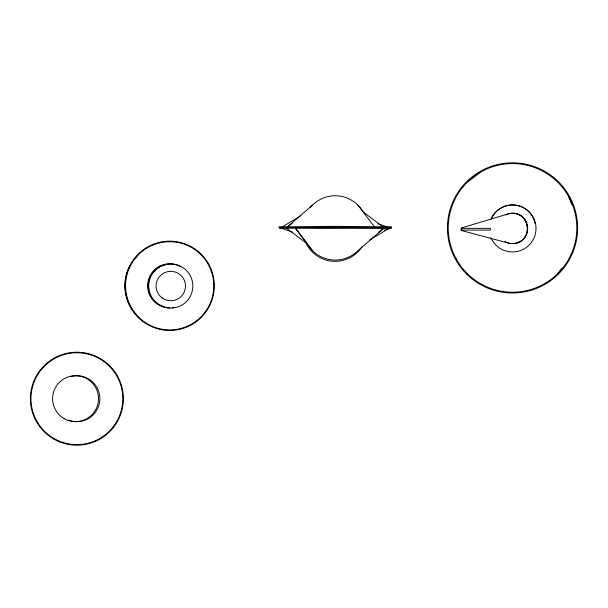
<?xml version="1.0" encoding="UTF-8"?>
<svg xmlns="http://www.w3.org/2000/svg" width="608" height="608" viewBox="0 0 608 608"><rect width="100%" height="100%" fill="white"/><g stroke="black" fill="none" stroke-linecap="round" stroke-linejoin="round"><path stroke-width="0.91" d="M557.992 273.38L562.012 268.136M287.196 227.027L312.489 205.17M468.441 181.374L480.366 172.216M287.242 227.073L292.456 223.121M378.731 232.127L383.952 228.175L391.484 227.909L384.286 230.288M286.49 228.175L307.374 243.983A32.156 32.156 0 0 0 357.952 250.64L383.952 228.175L320.659 228.433L278.958 227.909L280.873 227.772L300.952 215.696M369.489 240.122L389.568 228.046M516.443 243.094C535.587 238.154 527.546 208.476 508.592 213.796L461.191 228.023L461.191 230.455L508.546 243.094A15.36 15.36 0 0 0 516.443 243.094C530.997 239.924 531.05 216.995 516.443 213.796M280.873 227.772L335.221 227.369M335.221 227.407L391.484 226.868L335.221 226.328L278.958 226.868L391.484 227.909M461.191 228.372L490.36 228.372L490.36 230.098L461.191 230.098M377.925 223.676L389.568 227.772M280.873 228.046L292.516 232.142M383.2 227.073L363.067 211.835A32.156 32.156 0 0 0 310.597 207.237M357.952 205.17L374.437 226.784M312.489 250.64L295.435 228.289L307.374 243.983M568.206 195.753L572.075 205.094M456.144 258.4L456.828 260.057M136.519 314.784A41.891 41.891 0 0 1 134.11 312.033M132.453 309.829A41.891 41.891 0 0 1 130.492 264.868M134.11 259.586A41.891 41.891 0 0 1 137.15 256.188M491.469 218.72A22.967 22.967 0 0 1 492.214 217.17M492.632 216.425A22.967 22.967 0 0 1 500.308 208.46M501.038 208.02A22.967 22.967 0 0 1 524.005 208.02M524.734 208.46A22.967 22.967 0 0 1 535.086 223.63M490.975 219.047A23.507 23.507 0 0 1 526.946 209.889A23.507 23.507 0 0 1 526.946 247A23.507 23.507 0 0 1 490.975 237.85M505.628 214.936A15.162 15.162 0 0 1 527.676 228.844A15.162 15.162 0 0 1 504.936 241.574M361.935 246.863A32.14 32.14 0 0 1 305.961 242.805M70.938 376.512A22.967 22.967 0 0 1 99.811 399.98A22.967 22.967 0 0 1 68.491 420.075M173.797 307.473A22.048 22.048 0 0 1 172.155 307.716M169.685 307.861A22.048 22.048 0 0 1 148.39 280.106A22.048 22.048 0 0 1 180.713 266.714M164.114 306.607A21.531 21.531 0 0 1 169.685 264.282M171.562 264.358A21.531 21.531 0 0 1 173.432 264.609M53.914 438.467A45.934 45.934 0 0 0 122.816 398.688A45.934 45.934 0 0 0 53.914 358.918A45.934 45.934 0 0 0 53.914 438.467M467.05 273.38A64.304 64.304 0 0 0 574.628 244.553A64.304 64.304 0 0 0 495.877 165.794A64.304 64.304 0 0 0 467.05 273.38M466.503 273.927A65.079 65.079 0 0 0 575.381 244.75A65.079 65.079 0 0 0 495.672 165.042A65.079 65.079 0 0 0 466.503 273.927M64.068 418.578A22.967 22.967 0 0 0 98.511 398.688A22.967 22.967 0 0 0 64.068 378.807A22.967 22.967 0 0 0 64.068 418.578M53.641 438.946A46.482 46.482 0 0 0 123.363 398.688A46.482 46.482 0 0 0 53.641 358.439A46.482 46.482 0 0 0 53.641 438.946M138.51 316.988A44.095 44.095 0 0 0 212.283 297.221A44.095 44.095 0 0 0 158.278 243.223A44.095 44.095 0 0 0 138.51 316.988M138.122 317.376A44.642 44.642 0 0 0 212.808 297.365A44.642 44.642 0 0 0 158.133 242.691A44.642 44.642 0 0 0 138.122 317.376M159.76 305.14A22.048 22.048 0 0 0 192.835 286.041A22.048 22.048 0 0 0 159.76 266.95A22.048 22.048 0 0 0 159.76 305.14M162.374 298.102A14.698 14.698 0 0 0 185.432 287.303A14.698 14.698 0 0 0 164.548 272.734A14.698 14.698 0 0 0 162.374 298.102"/></g></svg>
